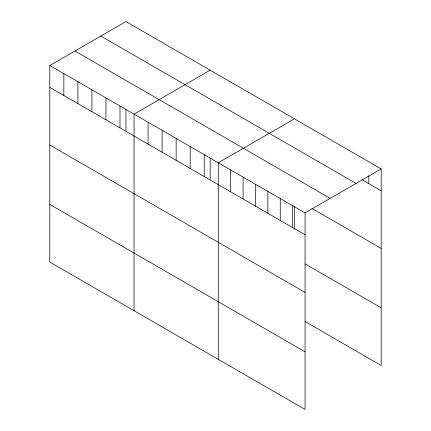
<?xml version="1.0" encoding="UTF-8"?>
<svg xmlns="http://www.w3.org/2000/svg" width="431" height="431" viewBox="0 0 431 431"><rect width="100%" height="100%" fill="white"/><g stroke="black" fill="none" stroke-linecap="round" stroke-linejoin="round"><path stroke-width="0.65" d="M49.802 65.507L305.062 212.876L305.062 409.45L49.802 262.08L49.802 65.507L125.938 21.55L381.198 168.92L381.198 365.493L305.116 321.569M210.172 70.183L134.036 114.14L134.036 310.713M294.411 118.816L218.275 162.773L218.275 359.346M305.062 212.876L381.198 168.92M362.035 179.738L381.198 190.804M100.816 36.053L356.071 183.428M74.929 51.003L330.184 198.373M311.882 208.432L381.198 248.45M49.802 87.385L305.062 234.76M305.116 263.923L381.198 307.847M49.802 145.037L305.062 292.407M49.802 204.429L305.062 351.804M368.801 175.686L368.801 183.644M294.411 206.088L294.411 229.33M292.665 205.722L292.665 227.6M280.263 198.562L280.263 220.44M267.866 191.407L267.866 213.286M255.47 184.247L255.47 206.126M243.068 177.087L243.068 198.966M230.671 169.933L230.671 191.811M210.172 158.102L210.172 179.409M204.235 154.664L204.235 176.548M190.195 146.562L190.195 168.44M176.155 138.453L176.155 160.337M162.115 130.351L162.115 152.229M148.075 122.248L148.075 144.126M125.938 109.469L125.938 130.776M120.001 106.037L120.001 127.915M105.961 97.929L105.961 119.807M91.922 89.826L91.922 111.704M77.882 81.718L77.882 103.596M63.842 73.615L63.842 95.493"/></g></svg>
